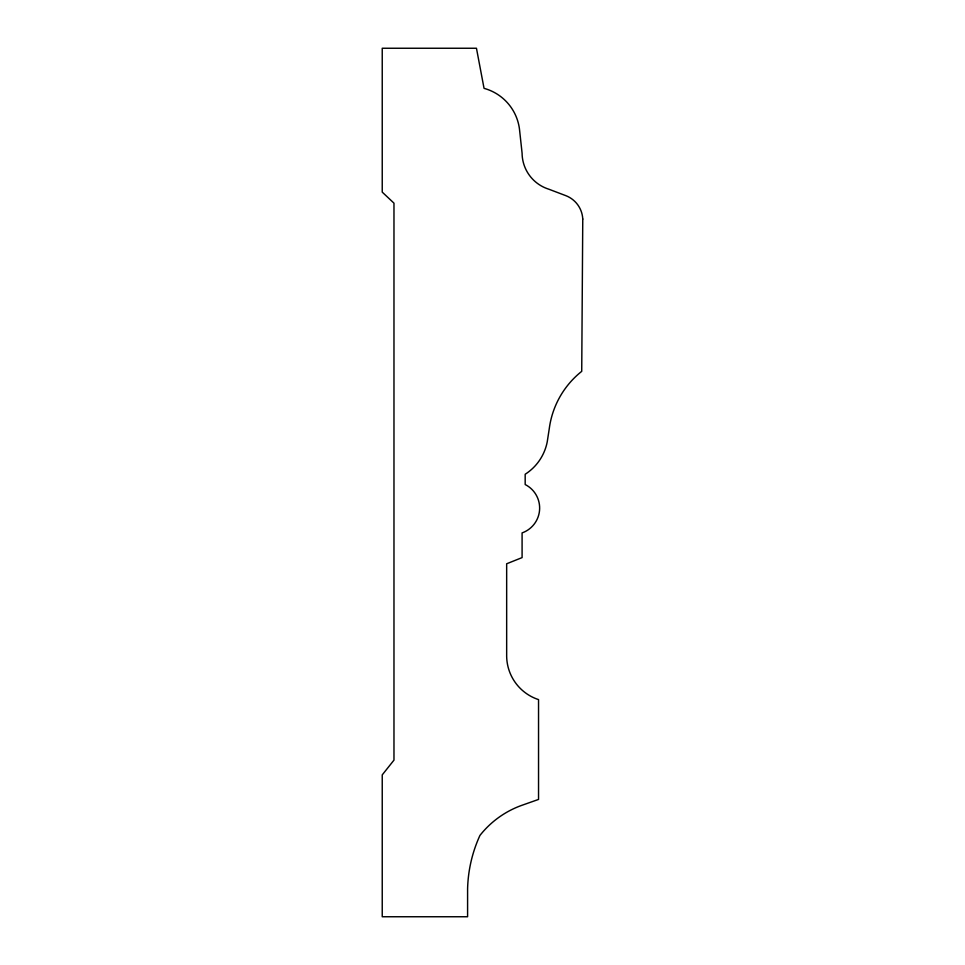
<?xml version="1.0" encoding="UTF-8"?>
<svg xmlns="http://www.w3.org/2000/svg" width="965" height="965" viewBox="0 0 965 965"><rect width="100%" height="100%" fill="white"/><g stroke="black" fill="none" stroke-linecap="round" stroke-linejoin="round"><path stroke-width="1.45" d="M582.764 219.043L581.726 371.344A87.682 87.682 0 0 0 549.29 428.508L547.252 441.753A49.637 49.637 0 0 1 525.177 474.249L525.177 484.539A26.357 26.357 0 0 1 522.089 532.909L522.089 557.601L506.661 563.777L506.661 656.393A46.332 46.332 0 0 0 538.542 699.613L538.542 799.43L521.064 805.606A93.267 93.267 0 0 0 479.931 835.449A136.535 136.535 0 0 0 467.591 888.97L467.591 916.75L382.237 916.75L382.237 774.883L393.973 760.13L393.973 203.157L382.237 192.132L382.237 48.25L476.457 48.25L484.044 88.346A48.612 48.612 0 0 1 519.677 130.999L522.089 153.182A38.069 38.069 0 0 0 548.82 189.2L565.816 195.654A26.441 26.441 0 0 1 582.764 219.043"/></g></svg>
